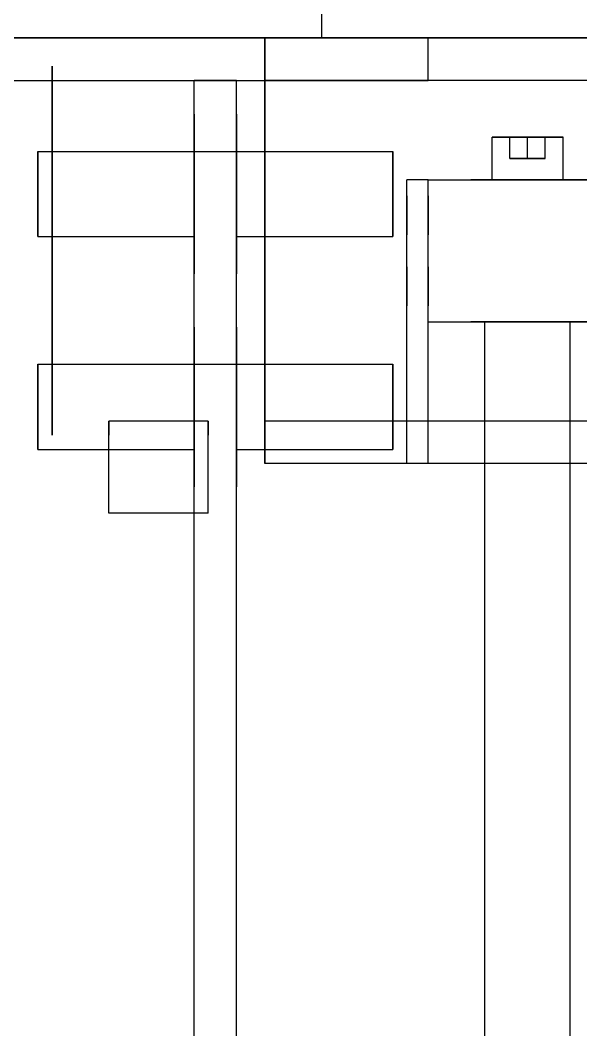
# Model space of a CAD drawing. Header units: millimetres. Extents: x -201 to 3037, y -406 to 3230.
# Drawn here: x 2282.5 to 2361.5, y 1242.2 to 1384.5 of the extents above; entities that cross this region are included whole.
import ezdxf

# ---------------------------------------------------------------- set-up
doc = ezdxf.new("R2010")
doc.units = ezdxf.units.MM
doc.layers.add('HIDDEN', color=8, linetype='Continuous')
doc.layers.add('VISIBLE', color=7, linetype='Continuous')

msp = doc.modelspace()

# ---------------------------------------------------------------- linework, layer by layer
at = {"layer": 'HIDDEN'}
for points in [[(2325, 1382), (2325, 1397)], [(2325, 1382), (2325, 1397)], [(2575, 1382), (2210, 1382)], [(2280, 1382), (2325, 1382)], [(2280, 1382), (2325, 1382)], [(2280, 1382), (2340, 1382)], [(2280, 1382), (2340, 1382)], [(2317, 1376), (2317, 1382)], [(2317, 1382), (2317, 1376)], [(2390, 1382), (2317, 1382)], [(2390, 1382), (2317, 1382)], [(2328.3, 1382), (2328.22, 1382), (2327.97, 1382), (2327.58, 1382), (2327.06, 1382), (2326.43, 1382), (2325.73, 1382), (2325, 1382), (2324.27, 1382), (2323.57, 1382), (2322.94, 1382), (2322.42, 1382), (2322.03, 1382), (2321.78, 1382), (2321.7, 1382)], [(2321.7, 1382), (2321.72, 1382), (2321.78, 1382), (2321.89, 1382), (2322.03, 1382), (2322.21, 1382), (2322.42, 1382), (2322.67, 1382), (2322.94, 1382), (2323.24, 1382), (2323.57, 1382), (2323.91, 1382), (2324.27, 1382), (2324.63, 1382), (2325, 1382)], [(2328.3, 1382), (2328.22, 1382), (2327.97, 1382), (2327.58, 1382), (2327.06, 1382), (2326.43, 1382), (2325.73, 1382), (2325, 1382), (2324.27, 1382), (2323.57, 1382), (2322.94, 1382), (2322.42, 1382), (2322.03, 1382), (2321.78, 1382), (2321.7, 1382)], [(2321.7, 1382), (2321.72, 1382), (2321.78, 1382), (2321.89, 1382), (2322.03, 1382), (2322.21, 1382), (2322.42, 1382), (2322.67, 1382), (2322.94, 1382), (2323.24, 1382), (2323.57, 1382), (2323.91, 1382), (2324.27, 1382), (2324.63, 1382), (2325, 1382)], [(2325, 1382), (2325.37, 1382), (2325.73, 1382), (2326.09, 1382), (2326.43, 1382), (2326.76, 1382), (2327.06, 1382), (2327.33, 1382), (2327.58, 1382), (2327.79, 1382), (2327.97, 1382), (2328.11, 1382), (2328.22, 1382), (2328.28, 1382), (2328.3, 1382)], [(2325, 1382), (2325.37, 1382), (2325.73, 1382), (2326.09, 1382), (2326.43, 1382), (2326.76, 1382), (2327.06, 1382), (2327.33, 1382), (2327.58, 1382), (2327.79, 1382), (2327.97, 1382), (2328.11, 1382), (2328.22, 1382), (2328.28, 1382), (2328.3, 1382)], [(2340, 1376), (2340, 1382)], [(2354.5, 1382), (2354.39, 1382), (2354.05, 1382), (2353.52, 1382), (2352.81, 1382), (2351.95, 1382), (2351, 1382), (2350, 1382), (2349, 1382), (2348.05, 1382), (2347.19, 1382), (2346.48, 1382), (2345.95, 1382), (2345.61, 1382), (2345.5, 1382)], [(2345.5, 1382), (2345.53, 1382), (2345.61, 1382), (2345.75, 1382), (2345.95, 1382), (2346.19, 1382), (2346.48, 1382), (2346.82, 1382), (2347.19, 1382), (2347.61, 1382), (2348.05, 1382), (2348.51, 1382), (2349, 1382), (2349.5, 1382), (2350, 1382)], [(2354.5, 1382), (2354.39, 1382), (2354.05, 1382), (2353.52, 1382), (2352.81, 1382), (2351.95, 1382), (2351, 1382), (2350, 1382), (2349, 1382), (2348.05, 1382), (2347.19, 1382), (2346.48, 1382), (2345.95, 1382), (2345.61, 1382), (2345.5, 1382)], [(2345.5, 1382), (2345.53, 1382), (2345.61, 1382), (2345.75, 1382), (2345.95, 1382), (2346.19, 1382), (2346.48, 1382), (2346.82, 1382), (2347.19, 1382), (2347.61, 1382), (2348.05, 1382), (2348.51, 1382), (2349, 1382), (2349.5, 1382), (2350, 1382)], [(2350, 1382), (2350.5, 1382), (2351, 1382), (2351.49, 1382), (2351.95, 1382), (2352.39, 1382), (2352.81, 1382), (2353.18, 1382), (2353.52, 1382), (2353.81, 1382), (2354.05, 1382), (2354.25, 1382), (2354.39, 1382), (2354.47, 1382), (2354.5, 1382)], [(2350, 1382), (2350.5, 1382), (2351, 1382), (2351.49, 1382), (2351.95, 1382), (2352.39, 1382), (2352.81, 1382), (2353.18, 1382), (2353.52, 1382), (2353.81, 1382), (2354.05, 1382), (2354.25, 1382), (2354.39, 1382), (2354.47, 1382), (2354.5, 1382)], [(2287, 1376), (2287, 1376.27), (2287, 1376.53), (2287, 1376.76), (2287, 1376.97), (2287, 1377.17), (2287, 1377.34), (2287, 1377.5), (2287, 1377.63), (2287, 1377.74), (2287, 1377.83), (2287, 1377.91), (2287, 1377.96), (2287, 1377.99), (2287, 1378)], [(2287, 1378), (2287, 1377.35), (2287, 1375.43), (2287, 1372.33), (2287, 1368.21), (2287, 1363.28), (2287, 1357.79), (2287, 1352), (2287, 1346.21), (2287, 1340.72), (2287, 1335.79), (2287, 1331.67), (2287, 1328.57), (2287, 1326.65), (2287, 1326)], [(2317, 1352), (2317, 1354.91), (2317, 1357.79), (2317, 1360.59), (2317, 1363.28), (2317, 1365.83), (2317, 1368.21), (2317, 1370.38), (2317, 1372.33), (2317, 1374.01), (2317, 1375.43), (2317, 1376.54), (2317, 1377.35), (2317, 1377.84), (2317, 1378)], [(2317, 1378), (2317, 1377.35), (2317, 1375.43), (2317, 1372.33), (2317, 1368.21), (2317, 1363.28), (2317, 1357.79), (2317, 1352), (2317, 1346.21), (2317, 1340.72), (2317, 1335.79), (2317, 1331.67), (2317, 1328.57), (2317, 1326.65), (2317, 1326)], [(2280, 1376), (2340, 1376)], [(2307, 1219.5), (2307, 1376)], [(2313, 1376), (2307, 1376)], [(2313, 1219.5), (2313, 1376)], [(2317, 1376), (2317, 1328)], [(2390, 1376), (2317, 1376)], [(2340, 1376), (2317, 1376)], [(2328.3, 1376), (2328.22, 1376), (2327.97, 1376), (2327.58, 1376), (2327.06, 1376), (2326.43, 1376), (2325.73, 1376), (2325, 1376), (2324.27, 1376), (2323.57, 1376), (2322.94, 1376), (2322.42, 1376), (2322.03, 1376), (2321.78, 1376), (2321.7, 1376)], [(2321.7, 1376), (2321.72, 1376), (2321.78, 1376), (2321.89, 1376), (2322.03, 1376), (2322.21, 1376), (2322.42, 1376), (2322.67, 1376), (2322.94, 1376), (2323.24, 1376), (2323.57, 1376), (2323.91, 1376), (2324.27, 1376), (2324.63, 1376), (2325, 1376)], [(2328.3, 1376), (2328.22, 1376), (2327.97, 1376), (2327.58, 1376), (2327.06, 1376), (2326.43, 1376), (2325.73, 1376), (2325, 1376), (2324.27, 1376), (2323.57, 1376), (2322.94, 1376), (2322.42, 1376), (2322.03, 1376), (2321.78, 1376), (2321.7, 1376)], [(2321.7, 1376), (2321.72, 1376), (2321.78, 1376), (2321.89, 1376), (2322.03, 1376), (2322.21, 1376), (2322.42, 1376), (2322.67, 1376), (2322.94, 1376), (2323.24, 1376), (2323.57, 1376), (2323.91, 1376), (2324.27, 1376), (2324.63, 1376), (2325, 1376)], [(2325, 1376), (2325.37, 1376), (2325.73, 1376), (2326.09, 1376), (2326.43, 1376), (2326.76, 1376), (2327.06, 1376), (2327.33, 1376), (2327.58, 1376), (2327.79, 1376), (2327.97, 1376), (2328.11, 1376), (2328.22, 1376), (2328.28, 1376), (2328.3, 1376)], [(2325, 1376), (2325.37, 1376), (2325.73, 1376), (2326.09, 1376), (2326.43, 1376), (2326.76, 1376), (2327.06, 1376), (2327.33, 1376), (2327.58, 1376), (2327.79, 1376), (2327.97, 1376), (2328.11, 1376), (2328.22, 1376), (2328.28, 1376), (2328.3, 1376)], [(2307, 1365), (2307, 1365.7), (2307, 1366.39), (2307, 1367.06), (2307, 1367.71), (2307, 1368.33), (2307, 1368.9), (2307, 1369.42), (2307, 1369.89), (2307, 1370.29), (2307, 1370.63), (2307, 1370.9), (2307, 1371.09), (2307, 1371.21), (2307, 1371.25)], [(2307, 1371.25), (2307, 1371.21), (2307, 1371.09), (2307, 1370.9), (2307, 1370.63), (2307, 1370.29), (2307, 1369.89), (2307, 1369.42), (2307, 1368.9), (2307, 1368.33), (2307, 1367.71), (2307, 1367.06), (2307, 1366.39), (2307, 1365.7), (2307, 1365)], [(2313, 1365), (2313, 1365.7), (2313, 1366.39), (2313, 1367.06), (2313, 1367.71), (2313, 1368.33), (2313, 1368.9), (2313, 1369.42), (2313, 1369.89), (2313, 1370.29), (2313, 1370.63), (2313, 1370.9), (2313, 1371.09), (2313, 1371.21), (2313, 1371.25)], [(2313, 1371.25), (2313, 1371.21), (2313, 1371.09), (2313, 1370.9), (2313, 1370.63), (2313, 1370.29), (2313, 1369.89), (2313, 1369.42), (2313, 1368.9), (2313, 1368.33), (2313, 1367.71), (2313, 1367.06), (2313, 1366.39), (2313, 1365.7), (2313, 1365)], [(2359, 1368), (2358.87, 1368), (2358.5, 1368), (2357.91, 1368), (2357.12, 1368), (2356.17, 1368), (2355.11, 1368), (2354, 1368), (2352.89, 1368), (2351.83, 1368), (2350.88, 1368), (2350.09, 1368), (2349.5, 1368), (2349.13, 1368), (2349, 1368)], [(2349, 1368), (2349.03, 1368), (2349.13, 1368), (2349.28, 1368), (2349.5, 1368), (2349.77, 1368), (2350.09, 1368), (2350.46, 1368), (2350.88, 1368), (2351.34, 1368), (2351.83, 1368), (2352.35, 1368), (2352.89, 1368), (2353.44, 1368), (2354, 1368)], [(2359, 1368), (2358.87, 1368), (2358.5, 1368), (2357.91, 1368), (2357.12, 1368), (2356.17, 1368), (2355.11, 1368), (2354, 1368), (2352.89, 1368), (2351.83, 1368), (2350.88, 1368), (2350.09, 1368), (2349.5, 1368), (2349.13, 1368), (2349, 1368)], [(2349, 1368), (2349.03, 1368), (2349.13, 1368), (2349.28, 1368), (2349.5, 1368), (2349.77, 1368), (2350.09, 1368), (2350.46, 1368), (2350.88, 1368), (2351.34, 1368), (2351.83, 1368), (2352.35, 1368), (2352.89, 1368), (2353.44, 1368), (2354, 1368)], [(2359, 1368), (2358.87, 1368), (2358.5, 1368), (2357.91, 1368), (2357.12, 1368), (2356.17, 1368), (2355.11, 1368), (2354, 1368), (2352.89, 1368), (2351.83, 1368), (2350.88, 1368), (2350.09, 1368), (2349.5, 1368), (2349.13, 1368), (2349, 1368)], [(2351.5, 1368), (2354, 1368)], [(2354, 1368), (2351.5, 1368)], [(2351.5, 1365), (2351.5, 1368)], [(2351.5, 1365), (2351.5, 1368)], [(2351.5, 1368), (2354, 1368)], [(2354, 1368), (2351.5, 1368)], [(2351.5, 1365), (2351.5, 1368)], [(2351.5, 1365), (2351.5, 1368)], [(2351.5, 1368), (2354, 1368)], [(2354, 1368), (2351.5, 1368)], [(2351.5, 1365), (2351.5, 1368)], [(2351.5, 1365), (2351.5, 1368)], [(2354, 1368), (2354.56, 1368), (2355.11, 1368), (2355.65, 1368), (2356.17, 1368), (2356.66, 1368), (2357.12, 1368), (2357.54, 1368), (2357.91, 1368), (2358.23, 1368), (2358.5, 1368), (2358.72, 1368), (2358.87, 1368), (2358.97, 1368), (2359, 1368)], [(2354, 1368), (2356.5, 1368)], [(2356.5, 1368), (2354, 1368)], [(2354, 1365), (2354, 1368)], [(2354, 1365), (2354, 1368)], [(2354, 1368), (2354.56, 1368), (2355.11, 1368), (2355.65, 1368), (2356.17, 1368), (2356.66, 1368), (2357.12, 1368), (2357.54, 1368), (2357.91, 1368), (2358.23, 1368), (2358.5, 1368), (2358.72, 1368), (2358.87, 1368), (2358.97, 1368), (2359, 1368)], [(2354, 1368), (2356.5, 1368)], [(2356.5, 1368), (2354, 1368)], [(2354, 1365), (2354, 1368)], [(2354, 1365), (2354, 1368)], [(2354, 1368), (2356.5, 1368)], [(2356.5, 1368), (2354, 1368)], [(2354, 1365), (2354, 1368)], [(2354, 1365), (2354, 1368)], [(2356.5, 1365), (2356.5, 1368)], [(2356.5, 1365), (2356.5, 1368)], [(2356.5, 1365), (2356.5, 1368)], [(2356.5, 1365), (2356.5, 1368)], [(2356.5, 1365), (2356.5, 1368)], [(2356.5, 1365), (2356.5, 1368)], [(2285, 1354), (2285, 1354.15), (2285, 1354.59), (2285, 1355.31), (2285, 1356.26), (2285, 1357.4), (2285, 1358.66), (2285, 1360), (2285, 1361.34), (2285, 1362.6), (2285, 1363.74), (2285, 1364.69), (2285, 1365.41), (2285, 1365.85), (2285, 1366)], [(2287, 1354), (2287, 1354.91), (2287, 1355.81), (2287, 1356.71), (2287, 1357.61), (2287, 1358.5), (2287, 1359.38), (2287, 1360.25), (2287, 1361.11), (2287, 1361.96), (2287, 1362.79), (2287, 1363.62), (2287, 1364.43), (2287, 1365.22), (2287, 1366)], [(2307, 1366), (2313, 1366)], [(2307, 1365), (2307, 1355)], [(2307, 1355), (2307, 1365)], [(2313, 1365), (2313, 1355)], [(2313, 1355), (2313, 1365)], [(2317, 1354), (2317, 1366)], [(2335, 1354), (2335, 1354.15), (2335, 1354.59), (2335, 1355.31), (2335, 1356.26), (2335, 1357.4), (2335, 1358.66), (2335, 1360), (2335, 1361.34), (2335, 1362.6), (2335, 1363.74), (2335, 1364.69), (2335, 1365.41), (2335, 1365.85), (2335, 1366)], [(2354, 1365), (2351.5, 1365)], [(2351.5, 1365), (2354, 1365)], [(2354, 1365), (2351.5, 1365)], [(2351.5, 1365), (2354, 1365)], [(2354, 1365), (2351.5, 1365)], [(2351.5, 1365), (2354, 1365)], [(2356.5, 1365), (2354, 1365)], [(2354, 1365), (2356.5, 1365)], [(2356.5, 1365), (2354, 1365)], [(2354, 1365), (2356.5, 1365)], [(2356.5, 1365), (2354, 1365)], [(2354, 1365), (2356.5, 1365)], [(2337, 1322), (2337, 1362)], [(2340, 1362), (2337, 1362)], [(2340, 1322), (2340, 1362)], [(2340, 1342), (2340, 1362)], [(2340, 1342), (2340, 1362)], [(2340, 1362), (2340.04, 1362), (2340.15, 1362), (2340.34, 1362), (2340.59, 1362), (2340.92, 1362), (2341.31, 1362), (2341.76, 1362), (2342.26, 1362), (2342.81, 1362), (2343.4, 1362), (2344.02, 1362), (2344.66, 1362), (2345.33, 1362), (2346, 1362)], [(2454, 1362), (2346, 1362)], [(2359, 1362), (2358.87, 1362), (2358.5, 1362), (2357.91, 1362), (2357.12, 1362), (2356.17, 1362), (2355.11, 1362), (2354, 1362), (2352.89, 1362), (2351.83, 1362), (2350.88, 1362), (2350.09, 1362), (2349.5, 1362), (2349.13, 1362), (2349, 1362)], [(2349, 1362), (2349.03, 1362), (2349.13, 1362), (2349.28, 1362), (2349.5, 1362), (2349.77, 1362), (2350.09, 1362), (2350.46, 1362), (2350.88, 1362), (2351.34, 1362), (2351.83, 1362), (2352.35, 1362), (2352.89, 1362), (2353.44, 1362), (2354, 1362)], [(2359, 1362), (2358.87, 1362), (2358.5, 1362), (2357.91, 1362), (2357.12, 1362), (2356.17, 1362), (2355.11, 1362), (2354, 1362), (2352.89, 1362), (2351.83, 1362), (2350.88, 1362), (2350.09, 1362), (2349.5, 1362), (2349.13, 1362), (2349, 1362)], [(2349, 1362), (2349.03, 1362), (2349.13, 1362), (2349.28, 1362), (2349.5, 1362), (2349.77, 1362), (2350.09, 1362), (2350.46, 1362), (2350.88, 1362), (2351.34, 1362), (2351.83, 1362), (2352.35, 1362), (2352.89, 1362), (2353.44, 1362), (2354, 1362)], [(2359, 1362), (2358.87, 1362), (2358.5, 1362), (2357.91, 1362), (2357.12, 1362), (2356.17, 1362), (2355.11, 1362), (2354, 1362), (2352.89, 1362), (2351.83, 1362), (2350.88, 1362), (2350.09, 1362), (2349.5, 1362), (2349.13, 1362), (2349, 1362)], [(2349, 1362), (2349.03, 1362), (2349.13, 1362), (2349.28, 1362), (2349.5, 1362), (2349.77, 1362), (2350.09, 1362), (2350.46, 1362), (2350.88, 1362), (2351.34, 1362), (2351.83, 1362), (2352.35, 1362), (2352.89, 1362), (2353.44, 1362), (2354, 1362)], [(2357.3, 1362), (2357.22, 1362), (2356.97, 1362), (2356.58, 1362), (2356.06, 1362), (2355.43, 1362), (2354.73, 1362), (2354, 1362), (2353.27, 1362), (2352.57, 1362), (2351.94, 1362), (2351.42, 1362), (2351.03, 1362), (2350.78, 1362), (2350.7, 1362)], [(2350.7, 1362), (2350.72, 1362), (2350.78, 1362), (2350.89, 1362), (2351.03, 1362), (2351.21, 1362), (2351.42, 1362), (2351.67, 1362), (2351.94, 1362), (2352.24, 1362), (2352.57, 1362), (2352.91, 1362), (2353.27, 1362), (2353.63, 1362), (2354, 1362)], [(2357.3, 1362), (2357.22, 1362), (2356.97, 1362), (2356.58, 1362), (2356.06, 1362), (2355.43, 1362), (2354.73, 1362), (2354, 1362), (2353.27, 1362), (2352.57, 1362), (2351.94, 1362), (2351.42, 1362), (2351.03, 1362), (2350.78, 1362), (2350.7, 1362)], [(2350.7, 1362), (2350.72, 1362), (2350.78, 1362), (2350.89, 1362), (2351.03, 1362), (2351.21, 1362), (2351.42, 1362), (2351.67, 1362), (2351.94, 1362), (2352.24, 1362), (2352.57, 1362), (2352.91, 1362), (2353.27, 1362), (2353.63, 1362), (2354, 1362)], [(2357.3, 1362), (2357.22, 1362), (2356.97, 1362), (2356.58, 1362), (2356.06, 1362), (2355.43, 1362), (2354.73, 1362), (2354, 1362), (2353.27, 1362), (2352.57, 1362), (2351.94, 1362), (2351.42, 1362), (2351.03, 1362), (2350.78, 1362), (2350.7, 1362)], [(2350.7, 1362), (2350.72, 1362), (2350.78, 1362), (2350.89, 1362), (2351.03, 1362), (2351.21, 1362), (2351.42, 1362), (2351.67, 1362), (2351.94, 1362), (2352.24, 1362), (2352.57, 1362), (2352.91, 1362), (2353.27, 1362), (2353.63, 1362), (2354, 1362)], [(2354, 1362), (2354.37, 1362), (2354.73, 1362), (2355.09, 1362), (2355.43, 1362), (2355.76, 1362), (2356.06, 1362), (2356.33, 1362), (2356.58, 1362), (2356.79, 1362), (2356.97, 1362), (2357.11, 1362), (2357.22, 1362), (2357.28, 1362), (2357.3, 1362)], [(2354, 1362), (2354.37, 1362), (2354.73, 1362), (2355.09, 1362), (2355.43, 1362), (2355.76, 1362), (2356.06, 1362), (2356.33, 1362), (2356.58, 1362), (2356.79, 1362), (2356.97, 1362), (2357.11, 1362), (2357.22, 1362), (2357.28, 1362), (2357.3, 1362)], [(2354, 1362), (2354.37, 1362), (2354.73, 1362), (2355.09, 1362), (2355.43, 1362), (2355.76, 1362), (2356.06, 1362), (2356.33, 1362), (2356.58, 1362), (2356.79, 1362), (2356.97, 1362), (2357.11, 1362), (2357.22, 1362), (2357.28, 1362), (2357.3, 1362)], [(2354, 1362), (2354.56, 1362), (2355.11, 1362), (2355.65, 1362), (2356.17, 1362), (2356.66, 1362), (2357.12, 1362), (2357.54, 1362), (2357.91, 1362), (2358.23, 1362), (2358.5, 1362), (2358.72, 1362), (2358.87, 1362), (2358.97, 1362), (2359, 1362)], [(2354, 1362), (2354.56, 1362), (2355.11, 1362), (2355.65, 1362), (2356.17, 1362), (2356.66, 1362), (2357.12, 1362), (2357.54, 1362), (2357.91, 1362), (2358.23, 1362), (2358.5, 1362), (2358.72, 1362), (2358.87, 1362), (2358.97, 1362), (2359, 1362)], [(2354, 1362), (2354.56, 1362), (2355.11, 1362), (2355.65, 1362), (2356.17, 1362), (2356.66, 1362), (2357.12, 1362), (2357.54, 1362), (2357.91, 1362), (2358.23, 1362), (2358.5, 1362), (2358.72, 1362), (2358.87, 1362), (2358.97, 1362), (2359, 1362)], [(2337, 1357), (2337, 1357.31), (2337, 1357.61), (2337, 1357.91), (2337, 1358.19), (2337, 1358.46), (2337, 1358.71), (2337, 1358.94), (2337, 1359.15), (2337, 1359.33), (2337, 1359.48), (2337, 1359.6), (2337, 1359.68), (2337, 1359.73), (2337, 1359.75)], [(2337, 1359.75), (2337, 1359.68), (2337, 1359.48), (2337, 1359.15), (2337, 1358.71), (2337, 1358.19), (2337, 1357.61), (2337, 1357), (2337, 1356.39), (2337, 1355.81), (2337, 1355.29), (2337, 1354.85), (2337, 1354.52), (2337, 1354.32), (2337, 1354.25)], [(2340, 1357), (2340, 1357.31), (2340, 1357.61), (2340, 1357.91), (2340, 1358.19), (2340, 1358.46), (2340, 1358.71), (2340, 1358.94), (2340, 1359.15), (2340, 1359.33), (2340, 1359.48), (2340, 1359.6), (2340, 1359.68), (2340, 1359.73), (2340, 1359.75)], [(2340, 1359.75), (2340, 1359.68), (2340, 1359.48), (2340, 1359.15), (2340, 1358.71), (2340, 1358.19), (2340, 1357.61), (2340, 1357), (2340, 1356.39), (2340, 1355.81), (2340, 1355.29), (2340, 1354.85), (2340, 1354.52), (2340, 1354.32), (2340, 1354.25)], [(2337, 1354.25), (2337, 1354.27), (2337, 1354.32), (2337, 1354.4), (2337, 1354.52), (2337, 1354.67), (2337, 1354.85), (2337, 1355.06), (2337, 1355.29), (2337, 1355.54), (2337, 1355.81), (2337, 1356.09), (2337, 1356.39), (2337, 1356.69), (2337, 1357)], [(2340, 1354.25), (2340, 1354.27), (2340, 1354.32), (2340, 1354.4), (2340, 1354.52), (2340, 1354.67), (2340, 1354.85), (2340, 1355.06), (2340, 1355.29), (2340, 1355.54), (2340, 1355.81), (2340, 1356.09), (2340, 1356.39), (2340, 1356.69), (2340, 1357)], [(2307, 1355), (2307, 1354.3), (2307, 1353.61), (2307, 1352.94), (2307, 1352.29), (2307, 1351.67), (2307, 1351.1), (2307, 1350.58), (2307, 1350.11), (2307, 1349.71), (2307, 1349.37), (2307, 1349.1), (2307, 1348.91), (2307, 1348.79), (2307, 1348.75)], [(2307, 1348.75), (2307, 1348.79), (2307, 1348.91), (2307, 1349.1), (2307, 1349.37), (2307, 1349.71), (2307, 1350.11), (2307, 1350.58), (2307, 1351.1), (2307, 1351.67), (2307, 1352.29), (2307, 1352.94), (2307, 1353.61), (2307, 1354.3), (2307, 1355)], [(2313, 1355), (2313, 1354.3), (2313, 1353.61), (2313, 1352.94), (2313, 1352.29), (2313, 1351.67), (2313, 1351.1), (2313, 1350.58), (2313, 1350.11), (2313, 1349.71), (2313, 1349.37), (2313, 1349.1), (2313, 1348.91), (2313, 1348.79), (2313, 1348.75)], [(2313, 1348.75), (2313, 1348.79), (2313, 1348.91), (2313, 1349.1), (2313, 1349.37), (2313, 1349.71), (2313, 1350.11), (2313, 1350.58), (2313, 1351.1), (2313, 1351.67), (2313, 1352.29), (2313, 1352.94), (2313, 1353.61), (2313, 1354.3), (2313, 1355)], [(2317, 1326), (2317, 1326.16), (2317, 1326.65), (2317, 1327.46), (2317, 1328.57), (2317, 1329.99), (2317, 1331.67), (2317, 1333.62), (2317, 1335.79), (2317, 1338.17), (2317, 1340.72), (2317, 1343.41), (2317, 1346.21), (2317, 1349.09), (2317, 1352)], [(2337, 1347), (2337, 1347.31), (2337, 1347.61), (2337, 1347.91), (2337, 1348.19), (2337, 1348.46), (2337, 1348.71), (2337, 1348.94), (2337, 1349.15), (2337, 1349.33), (2337, 1349.48), (2337, 1349.6), (2337, 1349.68), (2337, 1349.73), (2337, 1349.75)], [(2337, 1349.75), (2337, 1349.68), (2337, 1349.48), (2337, 1349.15), (2337, 1348.71), (2337, 1348.19), (2337, 1347.61), (2337, 1347), (2337, 1346.39), (2337, 1345.81), (2337, 1345.29), (2337, 1344.85), (2337, 1344.52), (2337, 1344.32), (2337, 1344.25)], [(2340, 1347), (2340, 1347.31), (2340, 1347.61), (2340, 1347.91), (2340, 1348.19), (2340, 1348.46), (2340, 1348.71), (2340, 1348.94), (2340, 1349.15), (2340, 1349.33), (2340, 1349.48), (2340, 1349.6), (2340, 1349.68), (2340, 1349.73), (2340, 1349.75)], [(2340, 1349.75), (2340, 1349.68), (2340, 1349.48), (2340, 1349.15), (2340, 1348.71), (2340, 1348.19), (2340, 1347.61), (2340, 1347), (2340, 1346.39), (2340, 1345.81), (2340, 1345.29), (2340, 1344.85), (2340, 1344.52), (2340, 1344.32), (2340, 1344.25)], [(2337, 1344.25), (2337, 1344.27), (2337, 1344.32), (2337, 1344.4), (2337, 1344.52), (2337, 1344.67), (2337, 1344.85), (2337, 1345.06), (2337, 1345.29), (2337, 1345.54), (2337, 1345.81), (2337, 1346.09), (2337, 1346.39), (2337, 1346.69), (2337, 1347)], [(2340, 1344.25), (2340, 1344.27), (2340, 1344.32), (2340, 1344.4), (2340, 1344.52), (2340, 1344.67), (2340, 1344.85), (2340, 1345.06), (2340, 1345.29), (2340, 1345.54), (2340, 1345.81), (2340, 1346.09), (2340, 1346.39), (2340, 1346.69), (2340, 1347)], [(2340, 1342), (2340.04, 1342), (2340.15, 1342), (2340.34, 1342), (2340.59, 1342), (2340.92, 1342), (2341.31, 1342), (2341.76, 1342), (2342.26, 1342), (2342.81, 1342), (2343.4, 1342), (2344.02, 1342), (2344.66, 1342), (2345.33, 1342), (2346, 1342)], [(2454, 1342), (2346, 1342)], [(2348, 1132), (2348, 1342)], [(2360, 1342), (2348, 1342)], [(2360, 1342), (2348, 1342)], [(2357.3, 1342), (2357.22, 1342), (2356.97, 1342), (2356.58, 1342), (2356.06, 1342), (2355.43, 1342), (2354.73, 1342), (2354, 1342), (2353.27, 1342), (2352.57, 1342), (2351.94, 1342), (2351.42, 1342), (2351.03, 1342), (2350.78, 1342), (2350.7, 1342)], [(2350.7, 1342), (2350.72, 1342), (2350.78, 1342), (2350.89, 1342), (2351.03, 1342), (2351.21, 1342), (2351.42, 1342), (2351.67, 1342), (2351.94, 1342), (2352.24, 1342), (2352.57, 1342), (2352.91, 1342), (2353.27, 1342), (2353.63, 1342), (2354, 1342)], [(2357.3, 1342), (2357.22, 1342), (2356.97, 1342), (2356.58, 1342), (2356.06, 1342), (2355.43, 1342), (2354.73, 1342), (2354, 1342), (2353.27, 1342), (2352.57, 1342), (2351.94, 1342), (2351.42, 1342), (2351.03, 1342), (2350.78, 1342), (2350.7, 1342)], [(2350.7, 1342), (2350.72, 1342), (2350.78, 1342), (2350.89, 1342), (2351.03, 1342), (2351.21, 1342), (2351.42, 1342), (2351.67, 1342), (2351.94, 1342), (2352.24, 1342), (2352.57, 1342), (2352.91, 1342), (2353.27, 1342), (2353.63, 1342), (2354, 1342)], [(2357.3, 1342), (2357.22, 1342), (2356.97, 1342), (2356.58, 1342), (2356.06, 1342), (2355.43, 1342), (2354.73, 1342), (2354, 1342), (2353.27, 1342), (2352.57, 1342), (2351.94, 1342), (2351.42, 1342), (2351.03, 1342), (2350.78, 1342), (2350.7, 1342)], [(2350.7, 1342), (2350.72, 1342), (2350.78, 1342), (2350.89, 1342), (2351.03, 1342), (2351.21, 1342), (2351.42, 1342), (2351.67, 1342), (2351.94, 1342), (2352.24, 1342), (2352.57, 1342), (2352.91, 1342), (2353.27, 1342), (2353.63, 1342), (2354, 1342)], [(2354, 1342), (2354.37, 1342), (2354.73, 1342), (2355.09, 1342), (2355.43, 1342), (2355.76, 1342), (2356.06, 1342), (2356.33, 1342), (2356.58, 1342), (2356.79, 1342), (2356.97, 1342), (2357.11, 1342), (2357.22, 1342), (2357.28, 1342), (2357.3, 1342)], [(2354, 1342), (2354.37, 1342), (2354.73, 1342), (2355.09, 1342), (2355.43, 1342), (2355.76, 1342), (2356.06, 1342), (2356.33, 1342), (2356.58, 1342), (2356.79, 1342), (2356.97, 1342), (2357.11, 1342), (2357.22, 1342), (2357.28, 1342), (2357.3, 1342)], [(2354, 1342), (2354.37, 1342), (2354.73, 1342), (2355.09, 1342), (2355.43, 1342), (2355.76, 1342), (2356.06, 1342), (2356.33, 1342), (2356.58, 1342), (2356.79, 1342), (2356.97, 1342), (2357.11, 1342), (2357.22, 1342), (2357.28, 1342), (2357.3, 1342)], [(2360, 1132), (2360, 1342)], [(2307, 1335), (2307, 1335.7), (2307, 1336.39), (2307, 1337.06), (2307, 1337.71), (2307, 1338.33), (2307, 1338.9), (2307, 1339.42), (2307, 1339.89), (2307, 1340.29), (2307, 1340.63), (2307, 1340.9), (2307, 1341.09), (2307, 1341.21), (2307, 1341.25)], [(2307, 1341.25), (2307, 1341.21), (2307, 1341.09), (2307, 1340.9), (2307, 1340.63), (2307, 1340.29), (2307, 1339.89), (2307, 1339.42), (2307, 1338.9), (2307, 1338.33), (2307, 1337.71), (2307, 1337.06), (2307, 1336.39), (2307, 1335.7), (2307, 1335)], [(2313, 1335), (2313, 1335.7), (2313, 1336.39), (2313, 1337.06), (2313, 1337.71), (2313, 1338.33), (2313, 1338.9), (2313, 1339.42), (2313, 1339.89), (2313, 1340.29), (2313, 1340.63), (2313, 1340.9), (2313, 1341.09), (2313, 1341.21), (2313, 1341.25)], [(2313, 1341.25), (2313, 1341.21), (2313, 1341.09), (2313, 1340.9), (2313, 1340.63), (2313, 1340.29), (2313, 1339.89), (2313, 1339.42), (2313, 1338.9), (2313, 1338.33), (2313, 1337.71), (2313, 1337.06), (2313, 1336.39), (2313, 1335.7), (2313, 1335)], [(2285, 1324), (2285, 1324.15), (2285, 1324.59), (2285, 1325.31), (2285, 1326.26), (2285, 1327.4), (2285, 1328.66), (2285, 1330), (2285, 1331.34), (2285, 1332.6), (2285, 1333.74), (2285, 1334.69), (2285, 1335.41), (2285, 1335.85), (2285, 1336)], [(2287, 1326), (2287, 1326.05), (2287, 1326.22), (2287, 1326.49), (2287, 1326.87), (2287, 1327.35), (2287, 1327.94), (2287, 1328.63), (2287, 1329.42), (2287, 1330.3), (2287, 1331.28), (2287, 1332.34), (2287, 1333.48), (2287, 1334.71), (2287, 1336)], [(2307, 1336), (2313, 1336)], [(2307, 1335), (2307, 1325)], [(2307, 1325), (2307, 1335)], [(2313, 1335), (2313, 1325)], [(2313, 1325), (2313, 1335)], [(2317, 1328), (2317, 1336)], [(2335, 1324), (2335, 1324.15), (2335, 1324.59), (2335, 1325.31), (2335, 1326.26), (2335, 1327.4), (2335, 1328.66), (2335, 1330), (2335, 1331.34), (2335, 1332.6), (2335, 1333.74), (2335, 1334.69), (2335, 1335.41), (2335, 1335.85), (2335, 1336)], [(2309, 1328), (2295, 1328)], [(2295, 1328), (2295, 1327.73), (2295, 1327.47), (2295, 1327.24), (2295, 1327.03), (2295, 1326.83), (2295, 1326.66), (2295, 1326.5), (2295, 1326.37), (2295, 1326.26), (2295, 1326.17), (2295, 1326.09), (2295, 1326.04), (2295, 1326.01), (2295, 1326)], [(2295, 1326), (2295, 1326.01), (2295, 1326.04), (2295, 1326.09), (2295, 1326.17), (2295, 1326.26), (2295, 1326.37), (2295, 1326.5), (2295, 1326.66), (2295, 1326.83), (2295, 1327.03), (2295, 1327.24), (2295, 1327.47), (2295, 1327.73), (2295, 1328)], [(2309, 1328), (2295, 1328)], [(2295, 1324), (2295, 1328)], [(2295, 1315), (2295, 1328)], [(2309, 1328), (2309, 1327.73), (2309, 1327.47), (2309, 1327.24), (2309, 1327.03), (2309, 1326.83), (2309, 1326.66), (2309, 1326.5), (2309, 1326.37), (2309, 1326.26), (2309, 1326.17), (2309, 1326.09), (2309, 1326.04), (2309, 1326.01), (2309, 1326)], [(2309, 1326), (2309, 1326.01), (2309, 1326.04), (2309, 1326.09), (2309, 1326.17), (2309, 1326.26), (2309, 1326.37), (2309, 1326.5), (2309, 1326.66), (2309, 1326.83), (2309, 1327.03), (2309, 1327.24), (2309, 1327.47), (2309, 1327.73), (2309, 1328)], [(2309, 1315), (2309, 1328)], [(2309, 1315), (2309, 1328)], [(2335, 1328), (2317, 1328)], [(2317, 1324), (2317, 1328)], [(2317, 1328), (2317, 1322)], [(2390, 1328), (2317, 1328)], [(2340, 1328), (2337, 1328)], [(2360, 1328), (2348, 1328)], [(2307, 1325), (2307, 1324.3), (2307, 1323.61), (2307, 1322.94), (2307, 1322.29), (2307, 1321.67), (2307, 1321.1), (2307, 1320.58), (2307, 1320.11), (2307, 1319.71), (2307, 1319.37), (2307, 1319.1), (2307, 1318.91), (2307, 1318.79), (2307, 1318.75)], [(2307, 1318.75), (2307, 1318.79), (2307, 1318.91), (2307, 1319.1), (2307, 1319.37), (2307, 1319.71), (2307, 1320.11), (2307, 1320.58), (2307, 1321.1), (2307, 1321.67), (2307, 1322.29), (2307, 1322.94), (2307, 1323.61), (2307, 1324.3), (2307, 1325)], [(2313, 1325), (2313, 1324.3), (2313, 1323.61), (2313, 1322.94), (2313, 1322.29), (2313, 1321.67), (2313, 1321.1), (2313, 1320.58), (2313, 1320.11), (2313, 1319.71), (2313, 1319.37), (2313, 1319.1), (2313, 1318.91), (2313, 1318.79), (2313, 1318.75)], [(2313, 1318.75), (2313, 1318.79), (2313, 1318.91), (2313, 1319.1), (2313, 1319.37), (2313, 1319.71), (2313, 1320.11), (2313, 1320.58), (2313, 1321.1), (2313, 1321.67), (2313, 1322.29), (2313, 1322.94), (2313, 1323.61), (2313, 1324.3), (2313, 1325)], [(2390, 1322), (2317, 1322)], [(2340, 1322), (2337, 1322)], [(2340, 1322), (2337, 1322)], [(2360, 1322), (2348, 1322)], [(2309, 1315), (2295, 1315)], [(2309, 1315), (2307, 1315)]]:
    msp.add_lwpolyline(points, dxfattribs=at)
at = {"layer": 'VISIBLE'}
for points in [[(2211, 1382), (2575, 1382)], [(2340, 1376), (2340, 1382)], [(2280, 1376), (2340, 1376)], [(2287, 1366), (2287, 1366.94), (2287, 1367.85), (2287, 1368.73), (2287, 1369.57), (2287, 1370.39), (2287, 1371.17), (2287, 1371.91), (2287, 1372.62), (2287, 1373.29), (2287, 1373.91), (2287, 1374.5), (2287, 1375.04), (2287, 1375.54), (2287, 1376)], [(2307, 1219.5), (2307, 1376)], [(2313, 1376), (2307, 1376)], [(2313, 1219.5), (2313, 1376)], [(2317, 1366), (2317, 1376)], [(2369, 1376), (2340, 1376)], [(2349, 1368), (2349.03, 1368), (2349.13, 1368), (2349.28, 1368), (2349.5, 1368), (2349.77, 1368), (2350.09, 1368), (2350.46, 1368), (2350.88, 1368), (2351.34, 1368), (2351.83, 1368), (2352.35, 1368), (2352.89, 1368), (2353.44, 1368), (2354, 1368)], [(2349, 1362), (2349, 1368)], [(2354, 1368), (2354.56, 1368), (2355.11, 1368), (2355.65, 1368), (2356.17, 1368), (2356.66, 1368), (2357.12, 1368), (2357.54, 1368), (2357.91, 1368), (2358.23, 1368), (2358.5, 1368), (2358.72, 1368), (2358.87, 1368), (2358.97, 1368), (2359, 1368)], [(2359, 1362), (2359, 1368)], [(2285, 1366), (2307, 1366)], [(2285, 1366), (2285, 1365.85), (2285, 1365.41), (2285, 1364.69), (2285, 1363.74), (2285, 1362.6), (2285, 1361.34), (2285, 1360), (2285, 1358.66), (2285, 1357.4), (2285, 1356.26), (2285, 1355.31), (2285, 1354.59), (2285, 1354.15), (2285, 1354)], [(2313, 1366), (2335, 1366)], [(2335, 1366), (2335, 1365.85), (2335, 1365.41), (2335, 1364.69), (2335, 1363.74), (2335, 1362.6), (2335, 1361.34), (2335, 1360), (2335, 1358.66), (2335, 1357.4), (2335, 1356.26), (2335, 1355.31), (2335, 1354.59), (2335, 1354.15), (2335, 1354)], [(2337, 1322), (2337, 1362)], [(2340, 1362), (2337, 1362)], [(2340, 1322), (2340, 1362)], [(2340, 1362), (2340.04, 1362), (2340.15, 1362), (2340.34, 1362), (2340.59, 1362), (2340.92, 1362), (2341.31, 1362), (2341.76, 1362), (2342.26, 1362), (2342.81, 1362), (2343.4, 1362), (2344.02, 1362), (2344.66, 1362), (2345.33, 1362), (2346, 1362)], [(2346, 1362), (2454, 1362)], [(2285, 1354), (2307, 1354)], [(2287, 1352), (2287, 1352.14), (2287, 1352.29), (2287, 1352.43), (2287, 1352.57), (2287, 1352.71), (2287, 1352.86), (2287, 1353), (2287, 1353.14), (2287, 1353.29), (2287, 1353.43), (2287, 1353.57), (2287, 1353.71), (2287, 1353.86), (2287, 1354)], [(2313, 1354), (2335, 1354)], [(2317, 1336), (2317, 1354)], [(2287, 1336), (2287, 1336.99), (2287, 1338.01), (2287, 1339.06), (2287, 1340.14), (2287, 1341.25), (2287, 1342.39), (2287, 1343.54), (2287, 1344.71), (2287, 1345.9), (2287, 1347.11), (2287, 1348.32), (2287, 1349.54), (2287, 1350.77), (2287, 1352)], [(2340, 1342), (2340.04, 1342), (2340.15, 1342), (2340.34, 1342), (2340.59, 1342), (2340.92, 1342), (2341.31, 1342), (2341.76, 1342), (2342.26, 1342), (2342.81, 1342), (2343.4, 1342), (2344.02, 1342), (2344.66, 1342), (2345.33, 1342), (2346, 1342)], [(2346, 1342), (2454, 1342)], [(2348, 1217), (2348, 1342)], [(2360, 1217), (2360, 1342)], [(2285, 1336), (2307, 1336)], [(2285, 1336), (2285, 1335.85), (2285, 1335.41), (2285, 1334.69), (2285, 1333.74), (2285, 1332.6), (2285, 1331.34), (2285, 1330), (2285, 1328.66), (2285, 1327.4), (2285, 1326.26), (2285, 1325.31), (2285, 1324.59), (2285, 1324.15), (2285, 1324)], [(2313, 1336), (2335, 1336)], [(2335, 1336), (2335, 1335.85), (2335, 1335.41), (2335, 1334.69), (2335, 1333.74), (2335, 1332.6), (2335, 1331.34), (2335, 1330), (2335, 1328.66), (2335, 1327.4), (2335, 1326.26), (2335, 1325.31), (2335, 1324.59), (2335, 1324.15), (2335, 1324)], [(2337, 1328), (2335, 1328)], [(2348, 1328), (2340, 1328)], [(2390, 1328), (2360, 1328)], [(2285, 1324), (2307, 1324)], [(2295, 1315), (2295, 1324)], [(2313, 1324), (2335, 1324)], [(2317, 1322), (2317, 1324)], [(2337, 1322), (2317, 1322)], [(2340, 1322), (2337, 1322)], [(2348, 1322), (2340, 1322)], [(2390, 1322), (2360, 1322)], [(2307, 1315), (2295, 1315)]]:
    msp.add_lwpolyline(points, dxfattribs=at)

doc.saveas('drawing.dxf')
